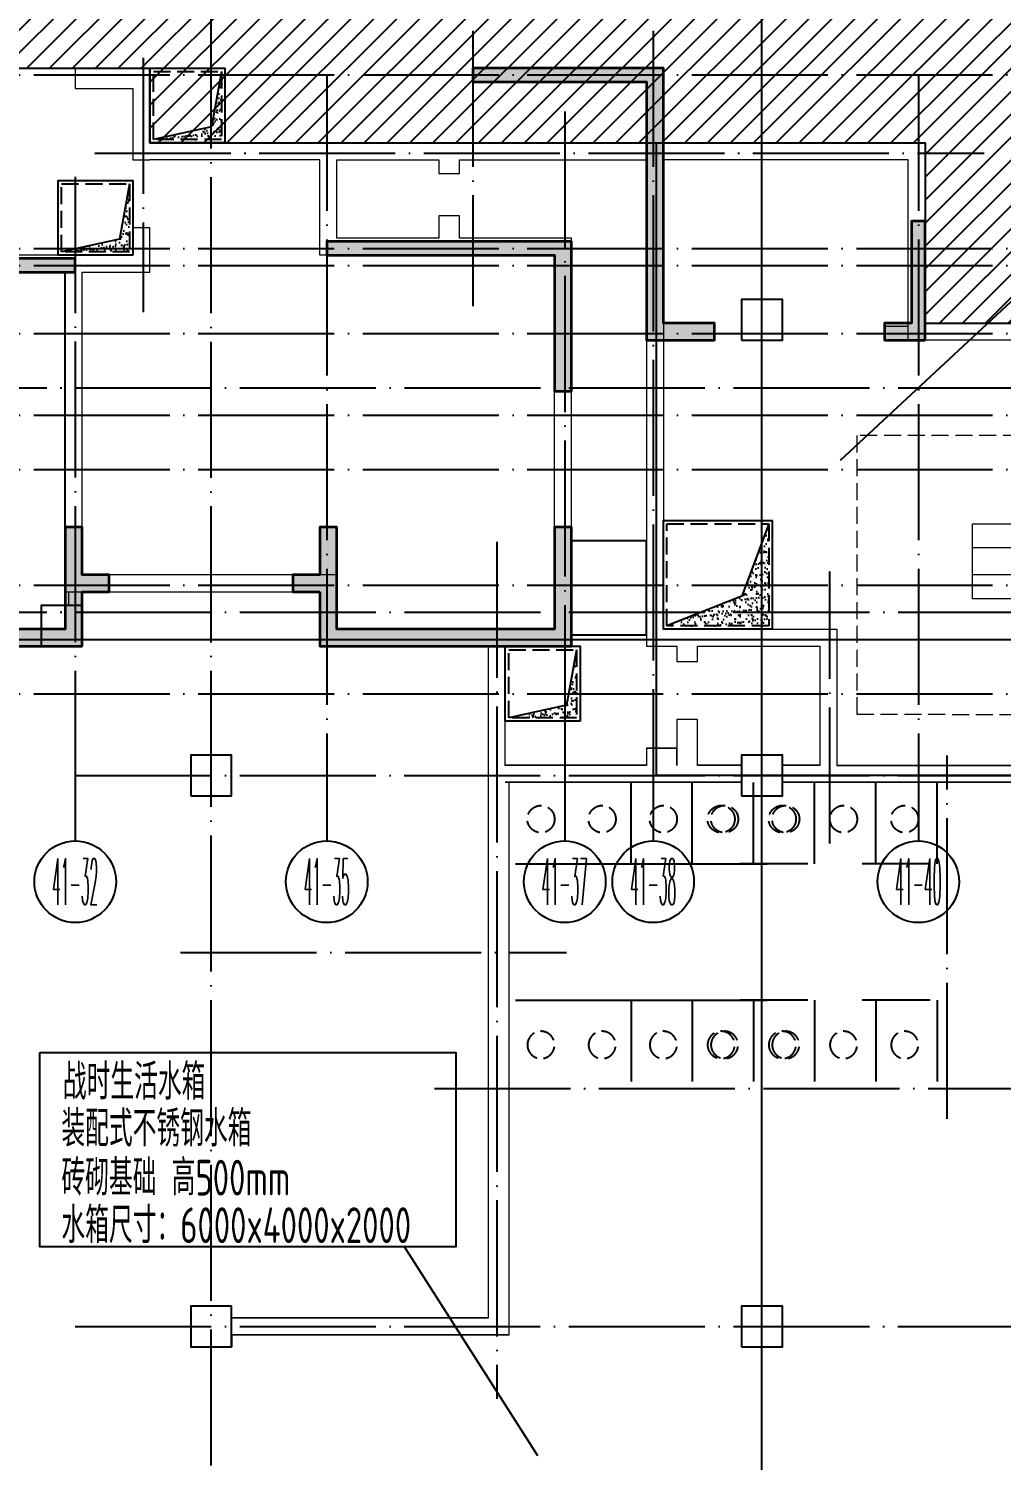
# Model space of a CAD drawing. Extents: x 115549 to 768939, y -502199 to 402497.
# Drawn here: x 280798 to 295104, y -339789 to -318741 of the extents above; entities that cross this region are included whole.
import ezdxf
from ezdxf.enums import TextEntityAlignment as Align

# ---------------------------------------------------------------- set-up
doc = ezdxf.new("R2010")
doc.units = 0
doc.header["$LTSCALE"] = 1000
doc.header["$MEASUREMENT"] = 0
for name, pattern in [('$0$DASH', [0.35, 0.25, -0.1]), ('DASH', [0.35, 0.25, -0.1]), ('DOTE', [2.4200000000000004, 2, -0.2, 0.02, -0.2])]:
    doc.linetypes.add(name, pattern=pattern)
for name, color, linetype in [('AXIS', 3, 'Continuous'), ('AXIS_TEXT', 7, 'Continuous'), ('COLUMN', 9, 'Continuous'), ('DOTE', 16, 'DOTE'), ('人防辅助线', 7, 'Continuous'), ('人防集水坑', 6, 'Continuous'), ('填充', 8, 'Continuous'), ('文字', 3, 'Continuous')]:
    doc.layers.add(name, color=color, linetype=linetype)
for name, color, linetype, lineweight in [('renWALL', 8, 'Continuous', 9), ('主楼剪力墙', 212, 'Continuous', 5), ('剪力墙填充', 192, 'Continuous', 5), ('砼墙', 3, 'Continuous', 35), ('细线（U.B.）', 55, 'Continuous', 20)]:
    doc.layers.add(name, color=color, linetype=linetype, lineweight=lineweight)
doc.styles.add('_TCH_AXIS', font='COMPLEX', dxfattribs={"bigfont": 'GBCBIG'})
doc.styles.add('COMPLEX', font='COMPLEX')
doc.styles.add('TSSD_Rein', font='tssdeng.shx', dxfattribs={"width": 0.7, "bigfont": 'tssdchn.shx'})

# ---------------------------------------------------------------- blocks, each defined once
blk = doc.blocks.new('qiangzh3333')
at = {"layer": 'COLUMN', "color": 8}
for points in [[(503095901.038847, 3697181196.163342), (503096501.038847, 3697181196.163342), (503096501.038847, 3697181796.163342), (503095901.038847, 3697181796.163342)], [(503085602.0466595, 3697176696.163342), (503086202.0466595, 3697176696.163342), (503086202.0466595, 3697177296.163342), (503085602.0466595, 3697177296.163342)], [(503087801.038847, 3697174496.178967), (503088401.038847, 3697174496.178967), (503088401.038847, 3697175096.178967), (503087801.038847, 3697175096.178967)], [(503095901.038847, 3697174496.178967), (503096501.038847, 3697174496.178967), (503096501.038847, 3697175096.178967), (503095901.038847, 3697175096.178967)], [(503095901.038847, 3697166396.178967), (503096501.038847, 3697166396.178967), (503096501.038847, 3697166996.178967), (503095901.038847, 3697166996.178967)]]:
    blk.add_lwpolyline(points, close=True, dxfattribs=at)
blk.add_lwpolyline([(503088401.038847, 3697166571.178967), (503088401.038847, 3697166396.178967), (503088401.038847, 3697166996.178967), (503087801.038847, 3697166996.178967), (503087801.038847, 3697166396.178967), (503088401.038847, 3697166396.178967)], dxfattribs=at)
at = {"layer": 'renWALL', "color": 8}
for points in [[(503091651.0356948, 3697184096.157377), (503089851.0356861, 3697184096.162892), (503087201.033469, 3697184096.17101), (503087201.0323897, 3697185196.163026), (503086101.0354843, 3697185196.164548), (503086101.0350691, 3697184896.164548), (503086951.032684, 3697184896.163372), (503086951.0336162, 3697183946.17117), (503086951.0337143, 3697183846.170887), (503087201.0337143, 3697183846.171132)], [(503094651.0354425, 3697184096.153231), (503092001.052905, 3697184096.156893), (503091651.0354424, 3697184096.157377)], [(503105301.031445, 3697180796.179044), (503105301.032634, 3697182846.178976), (503105601.0328081, 3697182846.178976), (503105601.0328082, 3697183146.178976), (503105301.0328079, 3697183146.178976), (503105301.0328081, 3697183446.178976), (503105051.0329819, 3697183446.178976), (503105051.03275, 3697183046.179034), (503105051.031329, 3697180596.179112), (503105051.031126, 3697180246.169755), (503104601.038847, 3697180246.169755), (503104601.038847, 3697180596.163342), (503104001.038847, 3697180596.163342), (503104001.038847, 3697180246.169755), (503101751.0352352, 3697180246.169755), (503101751.0352352, 3697181446.169755), (503098601.0352352, 3697181446.169755), (503098601.0352352, 3697184096.148649), (503094651.0354092, 3697184096.153231)], [(503091651.034288, 3697182446.166076), (503089701.0352352, 3697182446.184549), (503089701.0352352, 3697183846.163352), (503087201.0337143, 3697183846.17101)], [(503095901.038847, 3697174946.214308), (503095250.9819134, 3697174946.216904), (503095250.9819134, 3697175621.1602), (503094950.9819134, 3697175621.1602), (503094950.9819134, 3697174946.218102), (503094951.0352345, 3697174946.218102), (503094951.0352346, 3697175196.160198), (503094501.0352346, 3697175196.160198), (503094501.0352345, 3697174946.219898), (503092425.9904039, 3697174946.228184), (503092425.9904039, 3697176696.166538), (503093401.0352352, 3697176696.154228), (503093401.0352352, 3697182695.849497), (503092151.0526974, 3697182695.861339), (503091751.0526974, 3697182695.865129), (503091751.0352352, 3697182695.865129), (503091751.0352352, 3697183026.106177), (503091451.0352352, 3697183026.106177), (503091451.0352352, 3697182696.167971), (503089951.0352352, 3697182696.182181), (503089951.0352352, 3697183846.162585), (503091451.0352352, 3697183846.15799), (503091451.0352352, 3697183646.106177), (503091751.0352352, 3697183646.106177), (503091751.0352352, 3697183846.157238), (503091751.0526974, 3697183846.157238), (503091751.0526974, 3697183845.861339), (503092151.0526974, 3697183845.861339), (503092151.0526974, 3697183846.156686), (503094501.0352352, 3697183846.153438), (503094501.0352352, 3697181296.191507), (503094501.0352352, 3697176796.138448)], [(503104001.038847, 3697179996.169755), (503101501.0352352, 3697179996.169755), (503101501.0352352, 3697181196.169755), (503098351.0352352, 3697181196.169755), (503098351.0352352, 3697183846.148939), (503094751.0352352, 3697183846.153115), (503094751.0352352, 3697181296.191507), (503094751.0352352, 3697176946.158857), (503095050.9809074, 3697176946.160869)], [(503092312.9908331, 3697176946.167964), (503089951.0352353, 3697176946.174723), (503089951.0352353, 3697177746.158738), (503086201.0352352, 3697177746.169468), (503086201.0352352, 3697182196.169474), (503087201.0353333, 3697182196.167321), (503087201.0346955, 3697182846.171132), (503086951.0346955, 3697182846.170887), (503086951.035088, 3697182446.167859), (503086101.0355581, 3697182446.169689), (503083151.035324, 3697182446.176039), (503083151.03562, 3697182946.176039), (503082901.03562, 3697182946.176187), (503082901.035176, 3697182196.176577), (503085951.0352352, 3697182196.170012), (503085951.0352352, 3697177496.170184), (503089701.0352353, 3697177496.159453), (503089701.0352353, 3697176696.175438), (503092175.9904039, 3697176696.168356), (503092175.9904039, 3697174796.228635), (503092175.9904039, 3697166821.178967), (503088401.038847, 3697166821.178967)], [(503092312.9922976, 3697176946.167964), (503093151.0352352, 3697176946.157384), (503093151.0352352, 3697182445.851866), (503092001.0517501, 3697182445.86276), (503091651.034288, 3697182445.866076)], [(503098351.0352352, 3697181396.077993), (503098001.0354816, 3697181396.088731)], [(503098001.0293457, 3697181196.088731), (503098501.0321673, 3697181196.073391)], [(503086001.0352352, 3697177496.170041), (503086001.0352352, 3697177296.163342)], [(503086201.0352352, 3697177496.169468), (503086201.0352352, 3697177296.163342)], [(503095050.9813474, 3697176946.160869), (503097300.9824449, 3697176946.169358), (503097300.9753575, 3697174946.208718), (503104001.038847, 3697174946.181964)], [(503094501.0352352, 3697176796.169755), (503094501.0352352, 3697176696.160198), (503094951.0352352, 3697176696.160199), (503094950.9819134, 3697176696.160199), (503094950.9819134, 3697176471.1602), (503095250.9819134, 3697176471.1602), (503095250.9819134, 3697176696.161624), (503097050.981559, 3697176696.168415), (503097050.9753575, 3697174946.209716), (503096501.038847, 3697174946.211912)], [(503092475.9904039, 3697174696.228184), (503092475.9904039, 3697166571.178968), (503088401.035336, 3697166571.178967)], [(503095901.038847, 3697174696.214308), (503095050.9815142, 3697174696.217702), (503094651.0348352, 3697174696.219299), (503092425.9904039, 3697174696.228184)], [(503104001.038847, 3697174696.181964), (503097200.9744267, 3697174696.209117), (503096501.038847, 3697174696.211912)]]:
    blk.add_lwpolyline(points, dxfattribs=at)
blk = doc.blocks.new('zhuloujlqtiangchong')
at = {"layer": '主楼剪力墙'}
h = blk.add_hatch(color=253, dxfattribs=at)
h.dxf.hatch_style = 1
h.paths.add_polyline_path([(691872.2286140919, 661850.9697189331), (691872.2286140919, 659950.9697189331), (691872.2286140919, 659600.9697189331), (691872.2286140919, 657750.9697189331), (691872.2286140919, 655850.9697189331), (691672.2286140919, 655850.9697189331), (691672.2286140919, 657750.9697189331), (691672.2286140919, 659600.9697189331), (691672.2286140919, 659950.9697189331), (691672.2286140919, 661850.9697189331)], flags=16)
h.paths.add_polyline_path([(694422.2286140919, 662500.9697189331), (694172.2286140919, 662500.9697189331), (694172.2286140919, 661850.9697189331), (695572.2286140919, 661850.9697189331), (695922.2286140919, 661850.9697189331), (695922.2286140919, 662100.9697189331), (695572.2286140919, 662100.9697189331), (694422.2286140919, 662100.9697189331)], flags=17)
h.paths.add_polyline_path([(699172.2286140919, 656800.9697189331), (699172.2286140919, 657050.9697189331), (698772.2286140919, 657050.9697189331), (698772.2286140919, 658550.9697189331), (698572.2286140919, 658550.9697189331), (698572.2286140919, 656800.9697189331)], flags=17)
h.paths.add_polyline_path([(702672.2286140919, 660600.9697189331), (705222.2286140919, 660600.9697189331), (705972.2286140919, 660600.9697189331), (705972.2286140919, 660800.9697189331), (705222.2286140919, 660800.9697189331), (702422.2286140919, 660800.9697189331), (702422.2286140919, 660200.9697189331), (702422.2286140919, 658550.9697189331), (702422.2286140919, 657900.9697189331), (702422.2286140919, 657050.9697189331), (701672.2286140919, 657050.9697189331), (701672.2286140919, 656800.9697189331), (702672.2286140919, 656800.9697189331), (702672.2286140919, 657900.9697189331), (702672.2286140919, 658550.9697189331), (702672.2286140919, 660200.9697189331)], flags=17)
h.paths.add_polyline_path([(704222.2286140919, 656900.9697189331), (704222.2286140919, 657400.9697189331), (704222.2286140919, 657800.9697189331), (707172.2286140919, 657800.9697189331), (707172.2286140919, 658000.9697189331), (703972.2286140919, 658000.9697189331), (703972.2286140919, 657400.9697189331), (703972.2286140919, 656900.9697189331), (703972.2286140919, 656050.9697189331), (704222.2286140919, 656050.9697189331)], flags=17)
h.paths.add_polyline_path([(707272.2286140919, 652300.9697189331), (707272.2286140919, 653100.9697189331), (707672.2286140919, 653100.9697189331), (707672.2286140919, 653350.9697189331), (707272.2286140919, 653350.9697189331), (707272.2286140919, 654050.9697189331), (707022.2286140919, 654050.9697189331), (707022.2286140919, 653200.9697189331), (707022.2286140919, 652550.9697189331), (704572.2286140919, 652550.9697189331), (704222.2286140919, 652550.9697189331), (704222.2286140919, 652800.9853439331), (704222.2286140919, 654050.9697189331), (703972.2286140919, 654050.9697189331), (703972.2286140919, 652800.9853439331), (703972.2286140919, 652300.9697189331), (704572.2286140919, 652300.9697189331)])
h.paths.add_polyline_path([(715822.2286140919, 660200.9697189331), (715822.2286140919, 660800.9697189331), (713022.2286140919, 660800.9697189331), (713022.2286140919, 660600.9697189331), (715572.2286140919, 660600.9697189331), (715572.2286140919, 660200.9697189331), (715572.2286140919, 658550.9697189331), (715572.2286140919, 658150.9697189331), (715572.2286140919, 656800.9697189331), (716572.2286140919, 656800.9697189331), (716572.2286140919, 657050.9697189331), (715822.2286140919, 657050.9697189331), (715822.2286140919, 658150.9697189331), (715822.2286140919, 658550.9697189331)], flags=17)
h.paths.add_polyline_path([(710772.2286140919, 653100.9697189331), (710772.2286140919, 652300.9697189331), (711372.2286140919, 652300.9697189331), (713872.2286140919, 652300.9697189331), (714472.2286140919, 652300.9697189331), (714472.2286140919, 654050.9697189331), (714222.2286140919, 654050.9697189331), (714222.2286140919, 652550.9697189331), (713872.2286140919, 652550.9697189331), (711372.2286140919, 652550.9697189331), (711022.2286140919, 652550.9697189331), (711022.2286140919, 653200.9697189331), (711022.2286140919, 654050.9697189331), (710772.2286140919, 654050.9697189331), (710772.2286140919, 653350.9697189331), (710372.2286140919, 653350.9697189331), (710372.2286140919, 653100.9697189331)])
h.paths.add_polyline_path([(714472.2286140919, 657650.9697189331), (714472.2286140919, 658250.9697189331), (712772.2286140919, 658250.9697189331), (710872.2286140919, 658250.9697189331), (710872.2286140919, 658050.9697189331), (712772.2286140919, 658050.9697189331), (714222.2286140919, 658050.9697189331), (714222.2286140919, 657650.9697189331), (714222.2286140919, 656900.9697189331), (714222.2286140919, 656050.9697189331), (714472.2286140919, 656050.9697189331), (714472.2286140919, 656900.9697189331)], flags=17)
h.paths.add_polyline_path([(715672.2286140919, 662600.9697189331), (715672.2286140919, 662800.9697189331), (713122.2286140919, 662800.9697189331), (713122.2286140919, 663300.9697189331), (710722.2286140919, 663300.9697189331), (710722.2286140919, 663900.9697189331), (710522.2286140919, 663900.9697189331), (710522.2286140919, 663100.9697189331), (712922.2286140919, 663100.9697189331), (712922.2286140919, 662600.9697189331)], flags=17)
h.paths.add_polyline_path([(705322.2286140919, 662900.9697189331), (708022.2286140919, 662900.9697189331), (708022.2286140919, 664400.9697189331), (707822.2286140919, 664400.9697189331), (707822.2286140919, 663100.9697189331), (705122.2286140919, 663100.9697189331), (705122.2286140919, 662800.9697189331), (702572.2286140919, 662800.9697189331), (702572.2286140919, 662600.9697189331), (705322.2286140919, 662600.9697189331)], flags=17)
h.paths.add_polyline_path([(719672.2286140919, 656800.9697189331), (719672.2286140919, 658550.9697189331), (719472.2286140919, 658550.9697189331), (719472.2286140919, 657050.9697189331), (719072.2286140919, 657050.9697189331), (719072.2286140919, 656800.9697189331)], flags=17)
h.paths.add_polyline_path([(722672.2286140919, 661850.9697189331), (724072.2286140919, 661850.9697189331), (724072.2286140919, 662500.9697189331), (723822.2286140919, 662500.9697189331), (723822.2286140919, 662100.9697189331), (722672.2286140919, 662100.9697189331), (722322.2286140919, 662100.9697189331), (722322.2286140919, 661850.9697189331)], flags=17)
h.paths.add_polyline_path([(689372.2286140919, 662500.9697189331), (689122.2286140919, 662500.9697189331), (689122.2286140919, 662100.9697189331), (687972.2286140919, 662100.9697189331), (687622.2286140919, 662100.9697189331), (687622.2286140919, 661850.9697189331), (687972.2286140919, 661850.9697189331), (689372.2286140919, 661850.9697189331)], flags=17)
h.paths.add_polyline_path([(684972.2286140919, 656800.9697189331), (684972.2286140919, 658550.9697189331), (684772.2286140919, 658550.9697189331), (684772.2286140919, 657050.9697189331), (684372.2286140919, 657050.9697189331), (684372.2286140919, 656800.9697189331)], flags=17)
h.paths.add_polyline_path([(681122.2286140919, 660800.9697189331), (678322.2286140919, 660800.9697189331), (677572.2286140919, 660800.9697189331), (677572.2286140919, 660600.9697189331), (678322.2286140919, 660600.9697189331), (680872.2286140919, 660600.9697189331), (680872.2286140919, 660200.9697189331), (680872.2286140919, 658550.9697189331), (680872.2286140919, 657900.9697189331), (680872.2286140919, 656800.9697189331), (681872.2286140919, 656800.9697189331), (681872.2286140919, 657050.9697189331), (681122.2286140919, 657050.9697189331), (681122.2286140919, 657900.9697189331), (681122.2286140919, 658550.9697189331), (681122.2286140919, 660200.9697189331)], flags=17)
h.paths.add_polyline_path([(679572.2286140919, 656900.9697189331), (679572.2286140919, 657400.9697189331), (679572.2286140919, 658000.9697189331), (676372.2286140919, 658000.9697189331), (676372.2286140919, 657800.9697189331), (679322.2286140919, 657800.9697189331), (679322.2286140919, 657400.9697189331), (679322.2286140919, 656900.9697189331), (679322.2286140919, 656050.9697189331), (679572.2286140919, 656050.9697189331)], flags=17)
h.paths.add_polyline_path([(679572.2286140919, 652300.9697189331), (679572.2286140919, 654050.9697189331), (679322.2286140919, 654050.9697189331), (679322.2286140919, 652550.9697189331), (676872.2286140919, 652550.9697189331), (676522.2286140919, 652550.9697189331), (676522.2286140919, 653200.9697189331), (676522.2286140919, 654050.9697189331), (676272.2286140919, 654050.9697189331), (676272.2286140919, 653350.9697189331), (675872.2305672169, 653350.9697189331), (675872.2305672169, 653100.9697189331), (676272.2286140919, 653100.9697189331), (676272.2286140919, 652300.9697189331), (676872.2286140919, 652300.9697189331)])
h.paths.add_polyline_path([(667972.2305672169, 660200.9697189331), (667972.2305672169, 660600.9697189331), (670522.2305672169, 660600.9697189331), (670522.2305672169, 660800.9697189331), (667722.2305672169, 660800.9697189331), (667722.2305672169, 660200.9697189331), (667722.2305672169, 658550.9697189331), (667722.2305672169, 658150.9697189331), (667722.2305672169, 657050.9697189331), (666972.2305672169, 657050.9697189331), (666972.2305672169, 656800.9697189331), (667972.2305672169, 656800.9697189331), (667972.2305672169, 658150.9697189331), (667972.2305672169, 658550.9697189331)], flags=17)
h.paths.add_polyline_path([(669072.2305672169, 652300.9697189331), (672172.2305672169, 652300.9697189331), (672772.2305672169, 652300.9697189331), (672772.2305672169, 653100.9697189331), (673172.2305672169, 653100.9697189331), (673172.2305672169, 653350.9697189331), (672772.2305672169, 653350.9697189331), (672772.2305672169, 654050.9697189331), (672522.2305672169, 654050.9697189331), (672522.2305672169, 653200.9697189331), (672522.2305672169, 652550.9697189331), (672172.2305672169, 652550.9697189331), (669322.2305672169, 652550.9697189331), (669322.2305672169, 654050.9697189331), (669072.2305672169, 654050.9697189331)])
h.paths.add_polyline_path([(669322.2305672169, 657650.9697189331), (669322.2305672169, 658050.9697189331), (670772.2305672169, 658050.9697189331), (672672.2305672169, 658050.9697189331), (672672.2305672169, 658250.9697189331), (670772.2305672169, 658250.9697189331), (669072.2305672169, 658250.9697189331), (669072.2305672169, 657650.9697189331), (669072.2305672169, 656900.9697189331), (669072.2305672169, 656050.9697189331), (669322.2305672169, 656050.9697189331), (669322.2305672169, 656900.9697189331)], flags=17)
h.paths.add_polyline_path([(670622.2305672169, 662600.9697189331), (670622.2305672169, 663100.9697189331), (673022.2305672169, 663100.9697189331), (673022.2305672169, 663900.9697189331), (672822.2305672169, 663900.9697189331), (672822.2305672169, 663300.9697189331), (670422.2305672169, 663300.9697189331), (670422.2305672169, 662800.9697189331), (667872.2305672169, 662800.9697189331), (667872.2305672169, 662600.9697189331)], flags=17)
h.paths.add_polyline_path([(678422.2286140919, 663100.9697189331), (675722.2305672169, 663100.9697189331), (675722.2305672169, 664400.9697189331), (675522.2305672169, 664400.9697189331), (675522.2305672169, 662900.9697189331), (678222.2286140919, 662900.9697189331), (678222.2286140919, 662600.9697189331), (680972.2286140919, 662600.9697189331), (680972.2286140919, 662800.9697189331), (678422.2286140919, 662800.9697189331)], flags=17)
h.paths.add_polyline_path([(664472.2305672169, 656800.9697189331), (664472.2305672169, 657050.9697189331), (664072.2305672169, 657050.9697189331), (664072.2305672169, 658550.9697189331), (663872.2305672169, 658550.9697189331), (663872.2305672169, 656800.9697189331)], flags=17)
h.paths.add_polyline_path([(661222.2305672169, 661850.9697189331), (661222.2305672169, 662100.9697189331), (660872.2305672169, 662100.9697189331), (659722.2344734669, 662100.9697189331), (659722.2344734669, 662500.9697189331), (659472.2344734669, 662500.9697189331), (659472.2344734669, 661850.9697189331), (660872.2305672169, 661850.9697189331)], flags=17)
h.paths.add_polyline_path([(725071.2208015919, 655600.9697189331), (725071.2208015919, 655850.9697189331), (723172.2286140919, 655850.9697189331), (722822.2286140919, 655850.9697189331), (722822.2286140919, 656900.9697189331), (722822.2286140919, 657750.9697189331), (722572.2286140919, 657750.9697189331), (722572.2286140919, 657050.9697189331), (722172.2286140919, 657050.9697189331), (722172.2286140919, 656800.9697189331), (722572.2286140919, 656800.9697189331), (722572.2286140919, 655600.9697189331), (723172.2286140919, 655600.9697189331)], flags=17)
h.paths.add_polyline_path([(724722.2286140919, 665350.9697189331), (725072.2286140919, 665350.96971941), (725072.2286140919, 665700.9697189331), (713222.2286140919, 665700.9697189331), (713222.2286140919, 668200.9697189331), (705072.2286140919, 668200.9697189331), (705072.2286140919, 668125.9697189331), (704097.2286140919, 668125.9697189331), (704097.2286140919, 666500.9697189331), (699372.2286140919, 666500.9697189331), (699372.2286140919, 665700.9697189331), (693172.2286140919, 665700.9697189331), (693172.2286140919, 662100.9697189331), (690372.2286140919, 662100.9697189331), (690372.2286140919, 665700.9697189331), (684172.2286140919, 665700.9697189331), (684172.2286140919, 666500.9697189331), (679447.2286140919, 666500.9697189331), (679447.2286140919, 668125.9697189331), (678472.2286140919, 668125.9697189331), (678472.2286140919, 668200.9697189331), (670322.2305672169, 668200.9697189331), (670322.2305672169, 665700.9697189331), (658472.2344734669, 665700.9697189331), (658472.2344734669, 662100.9697189331), (657172.2344734669, 662100.9697189331), (657172.2344734669, 655600.9697189331), (660972.2305672169, 655600.9697189331), (660972.2305672169, 656800.9697189331), (661372.2305672169, 656800.9697189331), (661372.2305672169, 657050.9697189331), (660972.2305672169, 657050.9697189331), (660972.2305672169, 657750.9697189331), (660722.2305672169, 657750.9697189331), (660722.2305672169, 655850.9697189331), (657422.2344734669, 655850.9697189331), (657422.2344734669, 661850.9697189331), (658822.2344734669, 661850.9697189331), (658822.2344734669, 665350.9697189331), (659472.2344734669, 665350.9697189331), (659472.2344734669, 663550.9697189331), (659722.2344734669, 663550.9697189331), (659722.2344734669, 665450.9697189331), (664672.2305672169, 665450.9697189331), (664672.2305672169, 662100.9697189331), (664272.2305672169, 662100.9697189331), (664272.2305672169, 661850.9697189331), (664922.2305672169, 661850.9697189331), (664922.2305672169, 665450.9697189331), (670622.2305672169, 665450.9697189331), (670622.2305672169, 667900.9697189331), (672822.2305672169, 667900.9697189331), (672822.2305672169, 667500.9697189331), (673022.2305672169, 667500.9697189331), (673022.2305672169, 667900.9697189331), (678222.2286140919, 667900.9697189331), (678222.2286140919, 665450.9697189331), (680972.2286140919, 665450.9697189331), (680972.2286140919, 665700.9697189331), (678472.2286140919, 665700.9697189331), (678472.2286140919, 667775.9697189331), (679097.2286140919, 667775.9697189331), (679097.2286140919, 666250.9697189331), (683922.2286140919, 666250.9697189331), (683922.2286140919, 665700.9697189331), (683572.2286140919, 665700.9697189331), (683572.2286140919, 665450.9697189331), (683922.2286140919, 665450.9697189331), (683922.2286140919, 661850.9697189331), (684572.2286140919, 661850.9697189331), (684572.2286140919, 662100.9697189331), (684172.2286140919, 662100.9697189331), (684172.2286140919, 665450.9697189331), (689122.2286140919, 665450.9697189331), (689122.2286140919, 663550.9697189331), (689372.2286140919, 663550.9697189331), (689372.2286140919, 665350.9697189331), (690022.2286140919, 665350.9697189331), (690022.2286140919, 661850.9697189331), (691422.2286140919, 661850.9697189331), (691422.2286140919, 655850.9697189331), (688122.2286140919, 655850.9697189331), (688122.2286140919, 657750.9697189331), (687872.2286140919, 657750.9697189331), (687872.2286140919, 657050.9697189331), (687472.2286140919, 657050.9697189331), (687472.2286140919, 656800.9697189331), (687872.2286140919, 656800.9697189331), (687872.2286140919, 655600.9697189331), (695672.2286140919, 655600.9697189331), (695672.2286140919, 656800.9697189331), (696072.2286140919, 656800.9697189331), (696072.2286140919, 657050.9697189331), (695672.2286140919, 657050.9697189331), (695672.2286140919, 657750.9697189331), (695422.2286140919, 657750.9697189331), (695422.2286140919, 655850.9697189331), (692122.2286140919, 655850.9697189331), (692122.2286140919, 661850.9697189331), (693522.2286140919, 661850.9697189331), (693522.2286140919, 665350.9697189331), (694172.2286140919, 665350.9697189331), (694172.2286140919, 663550.9697189331), (694422.2286140919, 663550.9697189331), (694422.2286140919, 665450.9697189331), (699372.2286140919, 665450.9697189331), (699372.2286140919, 662100.9697189331), (698972.2286140919, 662100.9697189331), (698972.2286140919, 661850.9697189331), (699622.2286140919, 661850.9697189331), (699622.2286140919, 665450.9697189331), (699972.2286140919, 665450.9697189331), (699972.2286140919, 665700.9697189331), (699622.2286140919, 665700.9697189331), (699622.2286140919, 666250.9697189331), (704447.2286140919, 666250.9697189331), (704447.2286140919, 667775.9697189331), (705072.2286140919, 667775.9697189331), (705072.2286140919, 665700.9697189331), (702572.2286140919, 665700.9697189331), (702572.2286140919, 665450.9697189331), (705322.2286140919, 665450.9697189331), (705322.2286140919, 667900.9697189331), (710522.2286140919, 667900.9697189331), (710522.2286140919, 667500.9697189331), (710722.2286140919, 667500.9697189331), (710722.2286140919, 667900.9697189331), (712922.2286140919, 667900.9697189331), (712922.2286140919, 665450.9697189331), (718622.2286140919, 665450.9697189331), (718622.2286140919, 661850.9697189331), (719272.2286140919, 661850.9697189331), (719272.2286140919, 662100.9697189331), (718872.2286140919, 662100.9697189331), (718872.2286140919, 665450.9697189331), (723822.2286140919, 665450.9697189331), (723822.2286140919, 663550.9697189331), (724072.2286140919, 663550.9697189331), (724072.2286140919, 665350.9697189331)])
h.paths.add_polyline_path([(725072.2286140919, 662100.9697189331), (724722.2286140919, 662100.9697184563), (724722.2286140919, 661850.9697189331), (726122.2286140919, 661850.9697189331), (726122.2286140919, 655850.9697189331), (725671.2208015919, 655850.9697189331), (725671.2208015919, 655600.9697189331), (726372.2286140919, 655600.9697189331), (726372.2286140919, 662100.9697189331)])
blk = doc.blocks.new('asdfqwer')
at = {"ltscale": 10}
h = blk.add_hatch(dxfattribs=at)
h.set_pattern_fill('AR-SAND', color=6, scale=50, style=0)
h.set_pattern_definition([(37.50000000000001, (0, 0), (-4.000078239960125, 122.3533093323356), [0, -96.52, 0, -107.95, 0, -103.1875]), (7.499999999999999, (0, 0), (112.3808207845006, 179.2062751420885), [0, -52.07000000000001, 0, -86.995, 0, -33.3375]), (327.5, (-78.105, 0), (197.7480925603645, 0.3592961696364028), [0, -31.75, 0, -114.3, 0, -149.225]), (317.5, (-78.105, 0), (190.8891131180743, 55.73233081430404), [0, -15.875, 0, -74.92999999999999, 0, -85.725])])
h.paths.add_polyline_path([(477311.1162526845, 229083.757494817), (476311.1162526844, 229083.757494817), (476311.1162526844, 228083.7574948172), (476458.3371828603, 228897.4432301149)])
at = {"color": 6}
for p, q in [((476458.3371828604, 228897.4432301149), (477311.1162526845, 229083.757494817)), ((476311.1162526845, 228083.757494817), (476458.3371828604, 228897.4432301149))]:
    blk.add_line(p, q, dxfattribs=at)
blk.add_lwpolyline([(476261.1162526845, 229133.757494817), (477361.1162526845, 229133.757494817), (477361.1162526845, 228033.757494817), (476261.1162526845, 228033.757494817)], close=True, dxfattribs=at)
at = {"color": 6, "linetype": 'DASH'}
blk.add_lwpolyline([(476311.1162526845, 229083.757494817), (477311.1162526845, 229083.757494817), (477311.1162526845, 228083.757494817), (476311.1162526845, 228083.757494817)], close=True, dxfattribs=at)
blk = doc.blocks.new('_AXISO')
blk.add_circle((0, 0), 0.5)
at = {"layer": 'AXIS_TEXT', "style": 'COMPLEX', "width": 1.041666666666667}
blk.add_attdef('A', text='', height=0.56, dxfattribs=at).set_placement((-0.25, -0.28), (0.25, -0.28), align=Align.FIT)
blk = doc.blocks.new('asdgaaa')
at = {"layer": 'AXIS'}
for p, q in [((1163245.905928391, 1265416.335370858), (1163245.905928389, 1263878.036394093)), ((1166945.695292202, 1265416.335370856), (1166945.6952922, 1263878.03639409)), ((1170445.633499381, 1265416.335370854), (1170445.633499379, 1263878.036394088)), ((1171745.687020869, 1265416.335370853), (1171745.687020867, 1263878.036394087)), ((1175645.684290338, 1265416.335370851), (1175645.684290336, 1263878.036394085))]:
    blk.add_line(p, q, dxfattribs=at)
ref = blk.add_blockref('_AXISO', (1163245.905928389, 1263278.036394093), dxfattribs=dict(at, xscale=1200, yscale=1200, zscale=1200))
ref.add_attrib('A', '41-32', dxfattribs={"layer": 'AXIS_TEXT', "height": 678.8225099390856, "style": '_TCH_AXIS', "width": 0.221052631578871}).set_placement((1162906.49467342, 1262938.625139123), (1163585.317183359, 1262938.625139123), align=Align.FIT)
ref = blk.add_blockref('_AXISO', (1166945.695292199, 1263278.03639409), dxfattribs=dict(at, xscale=1200, yscale=1200, zscale=1200))
ref.add_attrib('A', '41-35', dxfattribs={"layer": 'AXIS_TEXT', "height": 678.8225099390856, "style": '_TCH_AXIS', "width": 0.221052631578871}).set_placement((1166606.28403723, 1262938.625139121), (1167285.106547169, 1262938.625139121), align=Align.FIT)
ref = blk.add_blockref('_AXISO', (1170445.633499379, 1263278.036394088), dxfattribs=dict(at, xscale=1200, yscale=1200, zscale=1200))
ref.add_attrib('A', '41-37', dxfattribs={"layer": 'AXIS_TEXT', "height": 678.8225099390856, "style": '_TCH_AXIS', "width": 0.221052631578871}).set_placement((1170106.222244409, 1262938.625139119), (1170785.044754348, 1262938.625139119), align=Align.FIT)
ref = blk.add_blockref('_AXISO', (1171745.687020867, 1263278.036394087), dxfattribs=dict(at, xscale=1200, yscale=1200, zscale=1200))
ref.add_attrib('A', '41-38', dxfattribs={"layer": 'AXIS_TEXT', "height": 678.8225099390856, "style": '_TCH_AXIS', "width": 0.221052631578871}).set_placement((1171406.275765898, 1262938.625139118), (1172085.098275837, 1262938.625139118), align=Align.FIT)
ref = blk.add_blockref('_AXISO', (1175645.684290336, 1263278.036394085), dxfattribs=dict(at, xscale=1200, yscale=1200, zscale=1200))
ref.add_attrib('A', '41-40', dxfattribs={"layer": 'AXIS_TEXT', "height": 678.8225099390856, "style": '_TCH_AXIS', "width": 0.21649484536075}).set_placement((1175306.273035366, 1262938.625139115), (1175985.095545305, 1262938.625139115), align=Align.FIT)
blk = doc.blocks.new('asfa')
at = {"layer": '人防辅助线'}
for p, q in [((77817352.87754144, 42957868.12308388), (77816152.87756412, 42957868.12308379)), ((77817352.87753692, 42957768.12308388), (77817352.87753482, 42956768.12308388)), ((77817352.8775415, 42956968.12308394), (77816152.87756418, 42956968.12308385)), ((77817352.87753531, 42956068.123084), (77816152.877558, 42956068.12308391)), ((77817352.87753692, 42954368.12308394), (77817352.87753482, 42955368.12308394)), ((77817352.87756293, 42955168.12308394), (77816152.8775856, 42955168.12308403)), ((77817352.87753691, 42953468.123084), (77817352.8775348, 42954468.123084))]:
    blk.add_line(p, q, dxfattribs=at)
at = {"layer": '人防辅助线', "linetype": 'DASH'}
for centre in [(77816692.7821819, 42957393.12308391), (77816692.78217572, 42956493.12308397), (77816692.78217572, 42955643.12308385), (77816692.78218189, 42954743.12308391), (77816692.78218187, 42953843.12308397)]:
    blk.add_circle(centre, 199.9999999999999, dxfattribs=at)
blk = doc.blocks.new('gangjinhunningtuqiang')
at = {"layer": '砼墙', "color": 8}
for points in [[(715822.2286140919, 660200.9697189331), (715822.2286140919, 660800.9697189331), (713022.2286140919, 660800.9697189331), (713022.2286140919, 660600.9697189331), (715572.2286140919, 660600.9697189331), (715572.2286140919, 660200.9697189331), (715572.2286140919, 658550.9697189331), (715572.2286140919, 658150.9697189331), (715572.2286140919, 656800.9697189331), (716572.2286140919, 656800.9697189331), (716572.2286140919, 657050.9697189331), (715822.2286140919, 657050.9697189331), (715822.2286140919, 658150.9697189331), (715822.2286140919, 658550.9697189331)], [(719672.2286140919, 656800.9697189331), (719672.2286140919, 658550.9697189331), (719472.2286140919, 658550.9697189331), (719472.2286140919, 657050.9697189331), (719072.2286140919, 657050.9697189331), (719072.2286140919, 656800.9697189331)], [(714472.2286140919, 657650.9697189331), (714472.2286140919, 658250.9697189331), (712772.2286140919, 658250.9697189331), (710872.2286140919, 658250.9697189331), (710872.2286140919, 658050.9697189331), (712772.2286140919, 658050.9697189331), (714222.2286140919, 658050.9697189331), (714222.2286140919, 657650.9697189331), (714222.2286140919, 656900.9697189331), (714222.2286140919, 656050.9697189331), (714472.2286140919, 656050.9697189331), (714472.2286140919, 656900.9697189331)], [(704222.2286140919, 656900.9697189331), (704222.2286140919, 657400.9697189331), (704222.2286140919, 657800.9697189331), (707172.2286140919, 657800.9697189331), (707172.2286140919, 658000.9697189331), (703972.2286140919, 658000.9697189331), (703972.2286140919, 657400.9697189331), (703972.2286140919, 656900.9697189331), (703972.2286140919, 656050.9697189331), (704222.2286140919, 656050.9697189331)], [(707272.2286140919, 652300.9697189331), (707272.2286140919, 653100.9697189331), (707672.2286140919, 653100.9697189331), (707672.2286140919, 653350.9697189331), (707272.2286140919, 653350.9697189331), (707272.2286140919, 654050.9697189331), (707022.2286140919, 654050.9697189331), (707022.2286140919, 653200.9697189331), (707022.2286140919, 652550.9697189331), (704572.2286140919, 652550.9697189331), (704222.2286140919, 652550.9697189331), (704222.2286140919, 652800.9853439331), (704222.2286140919, 654050.9697189331), (703972.2286140919, 654050.9697189331), (703972.2286140919, 652800.9853439331), (703972.2286140919, 652300.9697189331), (704572.2286140919, 652300.9697189331)], [(710772.2286140919, 653100.9697189331), (710772.2286140919, 652300.9697189331), (711372.2286140919, 652300.9697189331), (713872.2286140919, 652300.9697189331), (714472.2286140919, 652300.9697189331), (714472.2286140919, 654050.9697189331), (714222.2286140919, 654050.9697189331), (714222.2286140919, 652550.9697189331), (713872.2286140919, 652550.9697189331), (711372.2286140919, 652550.9697189331), (711022.2286140919, 652550.9697189331), (711022.2286140919, 653200.9697189331), (711022.2286140919, 654050.9697189331), (710772.2286140919, 654050.9697189331), (710772.2286140919, 653350.9697189331), (710372.2286140919, 653350.9697189331), (710372.2286140919, 653100.9697189331)]]:
    blk.add_lwpolyline(points, close=True, dxfattribs=at)
blk = doc.blocks.new('jkishuikeng')
at = {"ltscale": 10}
h = blk.add_hatch(dxfattribs=at)
h.set_pattern_fill('AR-SAND', color=6, scale=50, angle=180, style=0)
h.set_pattern_definition([(217.5, (0, 0), (4.00007823996011, -122.3533093323356), [0, -96.52, 0, -107.95, 0, -103.1875]), (187.5, (0, 0), (-112.3808207845007, -179.2062751420885), [0, -52.07000000000001, 0, -86.995, 0, -33.3375]), (147.5, (78.105, -9.565103824740403e-15), (-197.7480925603645, -0.3592961696363786), [0, -31.75, 0, -114.3, 0, -149.225]), (137.5, (78.105, -9.565103824740403e-15), (-190.8891131180743, -55.73233081430402), [0, -15.875, 0, -74.92999999999999, 0, -85.725])])
h.paths.add_polyline_path([(3034393.561642284, -116938.0712309097), (3033996.340712108, -118001.7569662075), (3032893.561642284, -118438.0712309097), (3034393.561642284, -118438.0712309097)])
at = {"color": 6}
for p, q in [((3034393.561642284, -116938.0712309097), (3033996.340712108, -118001.7569662075)), ((3033996.340712108, -118001.7569662075), (3032893.561642284, -118438.0712309097))]:
    blk.add_line(p, q, dxfattribs=at)
blk.add_lwpolyline([(3034443.561642284, -118488.0712309097), (3032843.561642284, -118488.0712309097), (3032843.561642284, -116888.0712309097), (3034443.561642284, -116888.0712309097)], close=True, dxfattribs=at)
at = {"color": 6, "linetype": 'DASH'}
blk.add_lwpolyline([(3034393.561642284, -118438.0712309097), (3032893.561642284, -118438.0712309097), (3032893.561642284, -116938.0712309097), (3034393.561642284, -116938.0712309097)], close=True, dxfattribs=at)
blk = doc.blocks.new('asgdasa')
at = {"layer": '填充', "const_width": 30}
for points in [[(504069423.6710508, 3696365834.375511), (504069423.6726945, 3696366134.375511)], [(504070823.6710507, 3696365834.36784), (504070823.6726945, 3696366134.36784)], [(504069573.6718727, 3696365984.374689), (504069273.6718727, 3696365984.376333)], [(504070973.6718726, 3696365984.367018), (504070673.6718726, 3696365984.368662)]]:
    blk.add_lwpolyline(points, dxfattribs=at)
at = {"layer": '细线（U.B.）'}
for p, q in [((504070373.6748862, 3696366534.370306), (504070373.6688591, 3696365434.370306)), ((504071373.6748862, 3696366534.364827), (504070373.6688591, 3696365434.370306)), ((504071373.6688591, 3696365434.364827), (504070373.6748862, 3696366534.370306)), ((504070373.6729684, 3696366184.370306), (504068673.6729685, 3696366184.379621)), ((504070373.6707768, 3696365784.370306), (504068673.6707768, 3696365784.379621))]:
    blk.add_line(p, q, dxfattribs=at)
at = {"layer": '细线（U.B.）', "color": 6, "linetype": '$0$DASH'}
blk.add_lwpolyline([(504072873.6820091, 3696367834.356608), (504066973.6820092, 3696367834.388935), (504066973.6595445, 3696363734.388935), (504072873.6595445, 3696363734.356608)], close=True, dxfattribs=at)
at = {"layer": '细线（U.B.）'}
blk.add_lwpolyline([(504071373.6688591, 3696365434.364827), (504068673.6688591, 3696365434.379621), (504068673.6748862, 3696366534.379621), (504071373.6748862, 3696366534.364827)], close=True, dxfattribs=at)
blk = doc.blocks.new('saaaa')
at = {"layer": 'COLUMN', "color": 8}
for p, q in [((504764189.8447793, 3696242593.300574), (504763589.8447793, 3696242593.300574)), ((504763589.8447793, 3696242593.300574), (504763589.8447793, 3696241993.300574)), ((504764189.8447793, 3696241993.300574), (504764189.8447793, 3696242593.300574)), ((504763589.8447793, 3696241993.300574), (504764189.8447793, 3696241993.300574)), ((504753890.8525918, 3696238093.300574), (504753290.8525918, 3696238093.300574)), ((504753290.8525918, 3696238093.300574), (504753290.8525918, 3696237493.300574)), ((504753890.8525918, 3696237493.300574), (504753890.8525918, 3696238093.300574)), ((504753290.8525918, 3696237493.300574), (504753890.8525918, 3696237493.300574)), ((504756089.8447793, 3696235893.316199), (504755489.8447793, 3696235893.316199)), ((504755489.8447793, 3696235893.316199), (504755489.8447793, 3696235293.316199)), ((504756089.8447793, 3696235293.316199), (504756089.8447793, 3696235893.316199)), ((504764189.8447793, 3696235893.316199), (504763589.8447793, 3696235893.316199)), ((504763589.8447793, 3696235893.316199), (504763589.8447793, 3696235293.316199)), ((504764189.8447793, 3696235293.316199), (504764189.8447793, 3696235893.316199)), ((504755489.8447793, 3696235293.316199), (504756089.8447793, 3696235293.316199)), ((504763589.8447793, 3696235293.316199), (504764189.8447793, 3696235293.316199)), ((504756089.8447793, 3696227793.316199), (504755489.8447793, 3696227793.316199)), ((504755489.8447793, 3696227793.316199), (504755489.8447793, 3696227193.316199)), ((504756089.8447793, 3696227193.316199), (504756089.8447793, 3696227793.316199)), ((504764189.8447793, 3696227793.316199), (504763589.8447793, 3696227793.316199)), ((504763589.8447793, 3696227793.316199), (504763589.8447793, 3696227193.316199)), ((504764189.8447793, 3696227193.316199), (504764189.8447793, 3696227793.316199)), ((504755489.8447793, 3696227193.316199), (504756089.8447793, 3696227193.316199)), ((504756089.8447793, 3696227368.316199), (504756089.8447793, 3696227193.316199)), ((504763589.8447793, 3696227193.316199), (504764189.8447793, 3696227193.316199))]:
    blk.add_line(p, q, dxfattribs=at)
at = {"layer": 'renWALL', "color": 8}
for p, q in [((504753789.8414166, 3696245993.30178), (504753789.8410014, 3696245693.30178)), ((504754889.838322, 3696245993.300258), (504753789.8414166, 3696245993.30178)), ((504754889.8394013, 3696244893.308242), (504754889.838322, 3696245993.300258)), ((504753789.8410014, 3696245693.30178), (504754639.8386163, 3696245693.300603)), ((504754639.8386163, 3696245693.300603), (504754639.8395485, 3696244743.308402)), ((504757539.8416184, 3696244893.300124), (504754889.8394013, 3696244893.308242)), ((504759339.8416271, 3696244893.294609), (504757539.8416184, 3696244893.300124)), ((504759689.8588373, 3696244893.294125), (504759339.8413747, 3696244893.294609)), ((504762339.8413748, 3696244893.290462), (504759689.8588373, 3696244893.294125)), ((504766289.8411675, 3696244893.285881), (504762339.8413415, 3696244893.290462)), ((504766289.8411675, 3696242243.306986), (504766289.8411675, 3696244893.285881)), ((504754639.8395485, 3696244743.308402), (504754639.8396466, 3696244643.308119)), ((504754639.8396466, 3696244643.308119), (504754889.8396466, 3696244643.308364)), ((504757389.8411675, 3696244643.300583), (504754889.8396466, 3696244643.308242)), ((504757389.8411675, 3696243243.321781), (504757389.8411675, 3696244643.300583)), ((504757639.8411675, 3696243493.319413), (504757639.8411675, 3696244643.299817)), ((504757639.8411675, 3696244643.299817), (504759139.8411675, 3696244643.295221)), ((504759139.8411675, 3696244643.295221), (504759139.8411675, 3696244443.243409)), ((504759439.8411675, 3696244443.243409), (504759439.8411675, 3696244643.29447)), ((504759439.8411675, 3696244643.29447), (504759439.8586297, 3696244643.29447)), ((504759439.8586297, 3696244643.29447), (504759439.8586297, 3696244642.998571)), ((504759439.8586297, 3696244642.998571), (504759839.8586297, 3696244642.998571)), ((504759839.8586297, 3696244642.998571), (504759839.8586297, 3696244643.293918)), ((504759839.8586297, 3696244643.293918), (504762189.8411674, 3696244643.29067)), ((504762189.8411674, 3696244643.29067), (504762189.8411675, 3696242093.328739)), ((504766039.8411675, 3696244643.286171), (504762439.8411674, 3696244643.290347)), ((504762439.8411674, 3696244643.290347), (504762439.8411675, 3696242093.328739)), ((504766039.8411675, 3696241993.306986), (504766039.8411675, 3696244643.286171)), ((504759139.8411675, 3696244443.243409), (504759439.8411675, 3696244443.243409)), ((504759439.8411675, 3696243823.243409), (504759139.8411675, 3696243823.243409)), ((504759139.8411675, 3696243823.243409), (504759139.8411675, 3696243493.305202)), ((504759439.8411675, 3696243493.00236), (504759439.8411675, 3696243823.243409)), ((504754889.8406278, 3696243643.308364), (504754639.8406278, 3696243643.308119)), ((504754639.8406278, 3696243643.308119), (504754639.8410203, 3696243243.305091)), ((504754889.8412656, 3696242993.304553), (504754889.8406278, 3696243643.308364)), ((504759139.8411675, 3696243493.305202), (504757639.8411675, 3696243493.319413)), ((504759439.8586297, 3696243493.00236), (504759439.8411675, 3696243493.00236)), ((504759839.8586297, 3696243492.998571), (504759439.8586297, 3696243493.00236)), ((504761089.8411675, 3696243492.986729), (504759839.8586297, 3696243492.998571)), ((504761089.8411675, 3696237493.29146), (504761089.8411675, 3696243492.986729)), ((504753789.8414904, 3696243243.306921), (504750839.8412563, 3696243243.313271)), ((504754639.8410203, 3696243243.305091), (504753789.8414904, 3696243243.306921)), ((504759339.8402203, 3696243243.303308), (504757389.8411675, 3696243243.321781)), ((504759689.8576823, 3696243242.999992), (504759339.8402203, 3696243243.003308)), ((504760839.8411675, 3696243242.989098), (504759689.8576823, 3696243242.999992)), ((504760839.8411675, 3696237743.294616), (504760839.8411675, 3696243242.989098)), ((504750589.8411083, 3696242993.313808), (504753639.8411674, 3696242993.307243)), ((504753639.8411674, 3696242993.307243), (504753639.8411675, 3696238293.307415)), ((504753889.8411675, 3696238543.3067), (504753889.8411674, 3696242993.306705)), ((504753889.8411674, 3696242993.306705), (504754889.8412656, 3696242993.304553)), ((504766039.8411675, 3696242193.215225), (504765689.8414139, 3696242193.225963)), ((504769439.8411675, 3696242243.306986), (504766289.8411675, 3696242243.306986)), ((504762189.8411675, 3696242093.328739), (504762189.8411675, 3696237593.27568)), ((504762439.8411675, 3696242093.328739), (504762439.8411675, 3696237743.296089)), ((504765689.835278, 3696241993.225963), (504766189.8380995, 3696241993.210623)), ((504769189.8411675, 3696241993.306986), (504766039.8411675, 3696241993.306986)), ((504757639.8411676, 3696238543.295969), (504753889.8411675, 3696238543.3067)), ((504757639.8411676, 3696237743.311955), (504757639.8411676, 3696238543.295969)), ((504753639.8411675, 3696238293.307415), (504757389.8411676, 3696238293.296685)), ((504753689.8411675, 3696238293.307272), (504753689.8411675, 3696238093.300574)), ((504753889.8411675, 3696238293.3067), (504753889.8411675, 3696238093.300574)), ((504757389.8411676, 3696238293.296685), (504757389.8411676, 3696237493.31267)), ((504760001.7967654, 3696237743.305196), (504757639.8411676, 3696237743.311955)), ((504760001.7982299, 3696237743.305196), (504760839.8411675, 3696237743.294616)), ((504762439.8411675, 3696237743.296089), (504762739.7868397, 3696237743.298101)), ((504762739.7872797, 3696237743.298101), (504764989.7883772, 3696237743.30659)), ((504764989.7883772, 3696237743.30659), (504764989.7812898, 3696235743.34595)), ((504757389.8411676, 3696237493.31267), (504759864.7963362, 3696237493.305588)), ((504759864.7963362, 3696237493.305588), (504759864.7963362, 3696235593.365867)), ((504760114.7963362, 3696235743.365416), (504760114.7963362, 3696237493.30377)), ((504760114.7963362, 3696237493.30377), (504761089.8411675, 3696237493.29146)), ((504762189.8411675, 3696237593.306986), (504762189.8411674, 3696237493.29743)), ((504762189.8411674, 3696237493.29743), (504762639.8411674, 3696237493.297431)), ((504762639.8411674, 3696237493.297431), (504762639.7878457, 3696237493.297431)), ((504762639.7878457, 3696237493.297431), (504762639.7878457, 3696237268.297431)), ((504762939.7878457, 3696237493.298856), (504764739.7874913, 3696237493.305647)), ((504762939.7878457, 3696237268.297431), (504762939.7878457, 3696237493.298856)), ((504764739.7874913, 3696237493.305647), (504764739.7812898, 3696235743.346948)), ((504762639.7878457, 3696237268.297431), (504762939.7878457, 3696237268.297431)), ((504762939.7878457, 3696236418.297431), (504762639.7878457, 3696236418.297431)), ((504762639.7878457, 3696236418.297431), (504762639.7878457, 3696235743.355333)), ((504762939.7878457, 3696235743.354136), (504762939.7878457, 3696236418.297431)), ((504762639.8411669, 3696235993.29743), (504762189.8411669, 3696235993.29743)), ((504762189.8411669, 3696235993.29743), (504762189.8411668, 3696235743.35713)), ((504762639.8411668, 3696235743.355333), (504762639.8411669, 3696235993.29743)), ((504759864.7963362, 3696235593.365867), (504759864.7963362, 3696227618.316199)), ((504762189.8411668, 3696235743.35713), (504760114.7963362, 3696235743.365416)), ((504762639.7878457, 3696235743.355333), (504762639.8411668, 3696235743.355333)), ((504763589.8447793, 3696235743.35154), (504762939.7878457, 3696235743.354136)), ((504764739.7812898, 3696235743.346948), (504764189.8447793, 3696235743.349144)), ((504764989.7812898, 3696235743.34595), (504771689.8447793, 3696235743.319196)), ((504762339.8407674, 3696235493.356531), (504760114.7963362, 3696235493.365416)), ((504760164.7963362, 3696235493.365416), (504760164.7963362, 3696227368.3162)), ((504762739.7874465, 3696235493.354934), (504762339.8407674, 3696235493.356531)), ((504763589.8447793, 3696235493.35154), (504762739.7874465, 3696235493.354934)), ((504764889.780359, 3696235493.346349), (504764189.8447793, 3696235493.349144)), ((504771689.8447793, 3696235493.319196), (504764889.780359, 3696235493.346349)), ((504759864.7963362, 3696227618.316199), (504756089.8447793, 3696227618.316199)), ((504760164.7963362, 3696227368.3162), (504756089.8412683, 3696227368.316199))]:
    blk.add_line(p, q, dxfattribs=at)
blk = doc.blocks.new('40zhouxian')
at = {"layer": 'DOTE', "color": 8}
for p, q in [((1169095.68701983, 1299649.318362962), (1169095.687019839, 1288337.611513099)), ((1171745.687020903, 1299649.318362912), (1171745.687020911, 1281922.12026206)), ((1171745.687020904, 1299649.318363002), (1171745.687020911, 1281922.12026206)), ((1111815.040104816, 1291739.186499143), (1183845.687006479, 1291739.186499143)), ((1166945.69529224, 1291739.186491644), (1166945.695292247, 1281922.075230326)), ((1175645.68429037, 1291739.186499143), (1175645.684290377, 1281922.156850423)), ((1170445.633499421, 1291203.474070029), (1170445.633499427, 1281922.108065437)), ((1163245.905928431, 1290239.186490173), (1163245.905928437, 1281921.976002279)), ((1111815.040118813, 1289189.187168526), (1183845.687020476, 1289189.187168526)), ((1111815.040118809, 1288939.186490411), (1183845.687020471, 1288939.186490411)), ((1111815.040118809, 1287939.176102208), (1183845.687020471, 1287939.176102208)), ((1111815.040118809, 1286739.186489841), (1183845.687020471, 1286739.186489841)), ((1111815.040118809, 1285939.186490285), (1183845.687020471, 1285939.186490285)), ((1111815.040118809, 1284239.186490274), (1183845.687020471, 1284239.186490274)), ((1111815.040118809, 1283439.186490151), (1183845.687020471, 1283439.186490151)), ((1111815.040118809, 1282639.1864904), (1183845.687020471, 1282639.1864904))]:
    blk.add_line(p, q, dxfattribs=at)

msp = doc.modelspace()

# ---------------------------------------------------------------- hatches: boundary and pattern name
h = msp.add_hatch()
h.set_pattern_fill('ANSI31', color=256, scale=150)
h.set_pattern_definition([(45, (-1224357.668310355, -1103447.702409551), (-168.3798022700466, 168.3798022700466), [])])
h.paths.add_polyline_path([(301683.2930054555, -317021.761324213), (299183.3185531388, -317021.7041924457), (299183.2965004335, -314671.833844469), (298133.3005161176, -314671.833844469), (287533.8118312249, -314671.833844469), (287533.8118312249, -311921.833844469), (279383.8118312249, -311921.833844469), (279383.8118312249, -311996.833844469), (278408.8118312249, -311996.833844469), (278408.8118312249, -313621.833844469), (273683.8118312249, -313621.833844469), (273683.8118312249, -314421.833844469), (267483.8118312249, -314421.833844469), (267483.8118312249, -318021.833844469), (264683.8118312249, -318021.833844469), (264683.8118312249, -314421.833844469), (258483.8118312249, -314421.833844469), (258483.8118312249, -313621.833844469), (253758.8118312249, -313621.833844469), (253758.8118312249, -311996.833844469), (252783.8118312249, -311996.833844469), (252783.8118312249, -311921.833844469), (244633.8137843499, -311921.833844469), (244633.8137843499, -314421.833844469), (232783.8176905999, -314421.833844469), (232783.8176905999, -318021.833844469), (231483.8176905999, -318021.833844469), (231481.3051575313, -327021.8181817989), (243633.8137843499, -327021.8181817989), (243633.8137843499, -327571.833844469), (246833.8137843499, -327571.833844469), (246833.8137843499, -326769.6784737568), (250833.8118312249, -326769.6784737568), (250833.8118312249, -327571.833844469), (253633.8118312249, -327571.833844469), (253633.8118312249, -327021.8181817989), (259933.3005161176, -327021.818219469), (259933.3005161772, -323071.8274324398), (262433.8118312249, -323071.8274324398), (262433.8118311653, -324271.8274324398), (269983.3004069219, -324271.8274329166), (269983.3004069219, -327021.8181817989), (276133.3005161176, -327021.8181817989), (276133.3005161176, -323071.833844469), (276733.8118312249, -323071.833844469), (276733.8118312249, -319321.833844469), (282583.2986407171, -319321.8261759739), (282583.2952704916, -320421.8261759739), (293983.3004069219, -320421.8261759739), (293983.3004069219, -323071.8274324398), (297133.8118312249, -323071.8274324398), (297133.8118312249, -324271.8274324398), (300433.3005161176, -324271.833844469), (300433.2981533299, -321071.8182113628), (303523.5848150144, -321071.8182113628), (303523.584815074, -319871.8065669994), (301683.1823890696, -319871.7351334553)])

# ---------------------------------------------------------------- linework, layer by layer
for p, q in [((302147.2651716957, -316342.9971869449), (292732.4420813213, -325088.837261961)), ((288288.7651716957, -339721.818219469), (286325.2651716957, -336649.4971869449))]:
    msp.add_line(p, q)
for points in [[(276733.8118312249, -319321.833844469), (282583.2986407171, -319321.8261759739), (282583.2952704916, -320421.8261759739), (293983.3004069219, -320421.8261759739), (293983.3004069219, -323071.8274324398), (297133.8118312249, -323071.8274324398), (297133.8118312249, -324271.8274324398), (300433.3005161176, -324271.833844469), (300433.2981533299, -321071.8182113628), (303523.5848150144, -321071.8182113628), (303523.584815074, -319871.8065669994), (301683.1823890696, -319871.7351334553), (301683.2930054555, -317021.761324213), (299276.1786250363, -317021.7063143711), (299233.2965004335, -314671.833844469)], [(303437.3496072779, -321071.8182113628), (303673.584815074, -321071.8182113628), (303673.5855137596, -329721.818219469), (290033.300406147, -329721.818219469), (290033.3132598291, -320421.8439562778), (293983.3004069219, -320421.8485377292), (293983.3118312845, -323071.8274324398), (297133.8118312249, -323071.8274324398), (297133.8118312249, -324271.833844469), (300433.3118312845, -324271.833844469), (300433.3118312845, -321071.8182113628), (303673.5849825034, -321071.8182113628)]]:
    msp.add_lwpolyline(points)
for points in [[(281333.3004068623, -322321.833844469), (278533.3118312845, -322321.833844469), (278533.3118312845, -327571.833844469), (281333.3004068623, -327571.833844469)], [(288783.3118312845, -327651.5949790935), (289883.3004069219, -327651.5949790935), (289883.3004069219, -326271.7443221073), (288783.3118312845, -326271.7443221073)]]:
    msp.add_lwpolyline(points, close=True)
at = {"color": 0}
msp.add_lwpolyline([(280963.2651716957, -333793.0696871738), (287081.6370595584, -333793.0696871738), (287081.6370595584, -336649.4971869449), (280963.2651716957, -336649.4971869449)], close=True, dxfattribs=at)
at = {"layer": 'DOTE', "color": 1}
for p, q in [((283483.3005161176, -472963.4533975582), (283483.3005161176, -308021.8283446293)), ((291583.3005161176, -420653.3908470134), (291583.3005161176, -308021.8283446293)), ((291583.3005161176, -422356.4703486423), (291583.3005161176, -308021.8283446293)), ((282483.2981237064, -319171.8340228061), (282483.2981237064, -322909.170584486)), ((281770.6574643741, -320571.8479512195), (294849.7856237779, -320571.8479512195)), ((225824.4360760937, -324021.818219469), (681174.4027883897, -324021.818219469)), ((287683.2555755863, -326286.3159044246), (287683.2555755863, -338885.640646265)), ((225824.4360760937, -327321.818219469), (452683.2992716322, -327321.818219469)), ((231583.3005161176, -327721.8274324398), (300583.30051576, -327721.8274324398)), ((281483.3005161176, -329721.818219469), (452683.2992716322, -329721.818219469)), ((283033.3005161176, -332321.818219469), (288709.3575628886, -332321.818219469)), ((286765.7447213421, -334321.7690408687), (305156.9044561277, -334321.7690408687)), ((281483.3005161176, -337821.818219469), (317883.3005161176, -337821.818219469))]:
    msp.add_line(p, q, dxfattribs=at)
at = {"layer": 'DOTE'}
for p, q in [((292583.2364538799, -330721.7884242992), (292583.2506287585, -326721.8276746731)), ((294308.2555752883, -334767.0071247082), (294308.2555752883, -329427.9451358776))]:
    msp.add_line(p, q, dxfattribs=at)

# ---------------------------------------------------------------- block references
for name, p in [('saaaa', (-504472306.5407606, -3696565314.398091)), ('asgdasa', (-503773994.6032946, -3696692556.174111)), ('jkishuikeng', (-2742710.261235368, -209083.767098711)), ('asdgaaa', (-881762.3865047803, -1594561.012115763))]:
    msp.add_blockref(name, p)
at = {"rotation": 270}
for p in [(-42665509.86750848, 77486331.10851307), (-42663709.86750854, 77486331.10851307)]:
    msp.add_blockref('asfa', p, dxfattribs=at)
at = {"xscale": -1, "rotation": 270}
for p in [(-42665509.86750854, -78150374.64660387), (-42663709.86750854, -78150374.64660387)]:
    msp.add_blockref('asfa', p, dxfattribs=at)
at = {"layer": 'renWALL', "color": 8}
msp.add_blockref('qiangzh3333', (-502804617.7348283, -3697504517.997187), dxfattribs=at)
at = {"layer": '人防集水坑', "linetype": 'Continuous', "rotation": 180}
for p in [(759944.4148933778, -91288.06868104741), (758594.4165124188, -92938.07183294103), (765169.3718282471, -99788.07634954259)]:
    msp.add_blockref('asdfqwer', p, dxfattribs=at)
at = {"layer": '剪力墙填充'}
msp.add_blockref('40zhouxian', (-881762.3865047803, -1611161.013922975), dxfattribs=at)
at = {"layer": '砼墙', "color": 3}
msp.add_blockref('zhuloujlqtiangchong', (-425688.9167828073, -980122.8035634022), dxfattribs=at)
at = {"layer": '砼墙'}
msp.add_blockref('gangjinhunningtuqiang', (-425688.9167828073, -980122.8035634022), dxfattribs=at)

# ---------------------------------------------------------------- texts
at = {"layer": '文字', "color": 7, "style": 'TSSD_Rein', "width": 0.7}
for s, p in [('战时生活水箱', (281301.8955639491, -334487.1727440815)), ('装配式不锈钢水箱 ', (281280.9399199972, -335175.1286080341)), ('砖砌基础 高500mm ', (281280.9399199972, -335895.9038465481)), ('水箱尺寸：6000x4000x2000', (281280.9399199972, -336594.7530963878))]:
    msp.add_text(s, height=525.2625, dxfattribs=at).set_placement(p)

doc.saveas('drawing.dxf')
